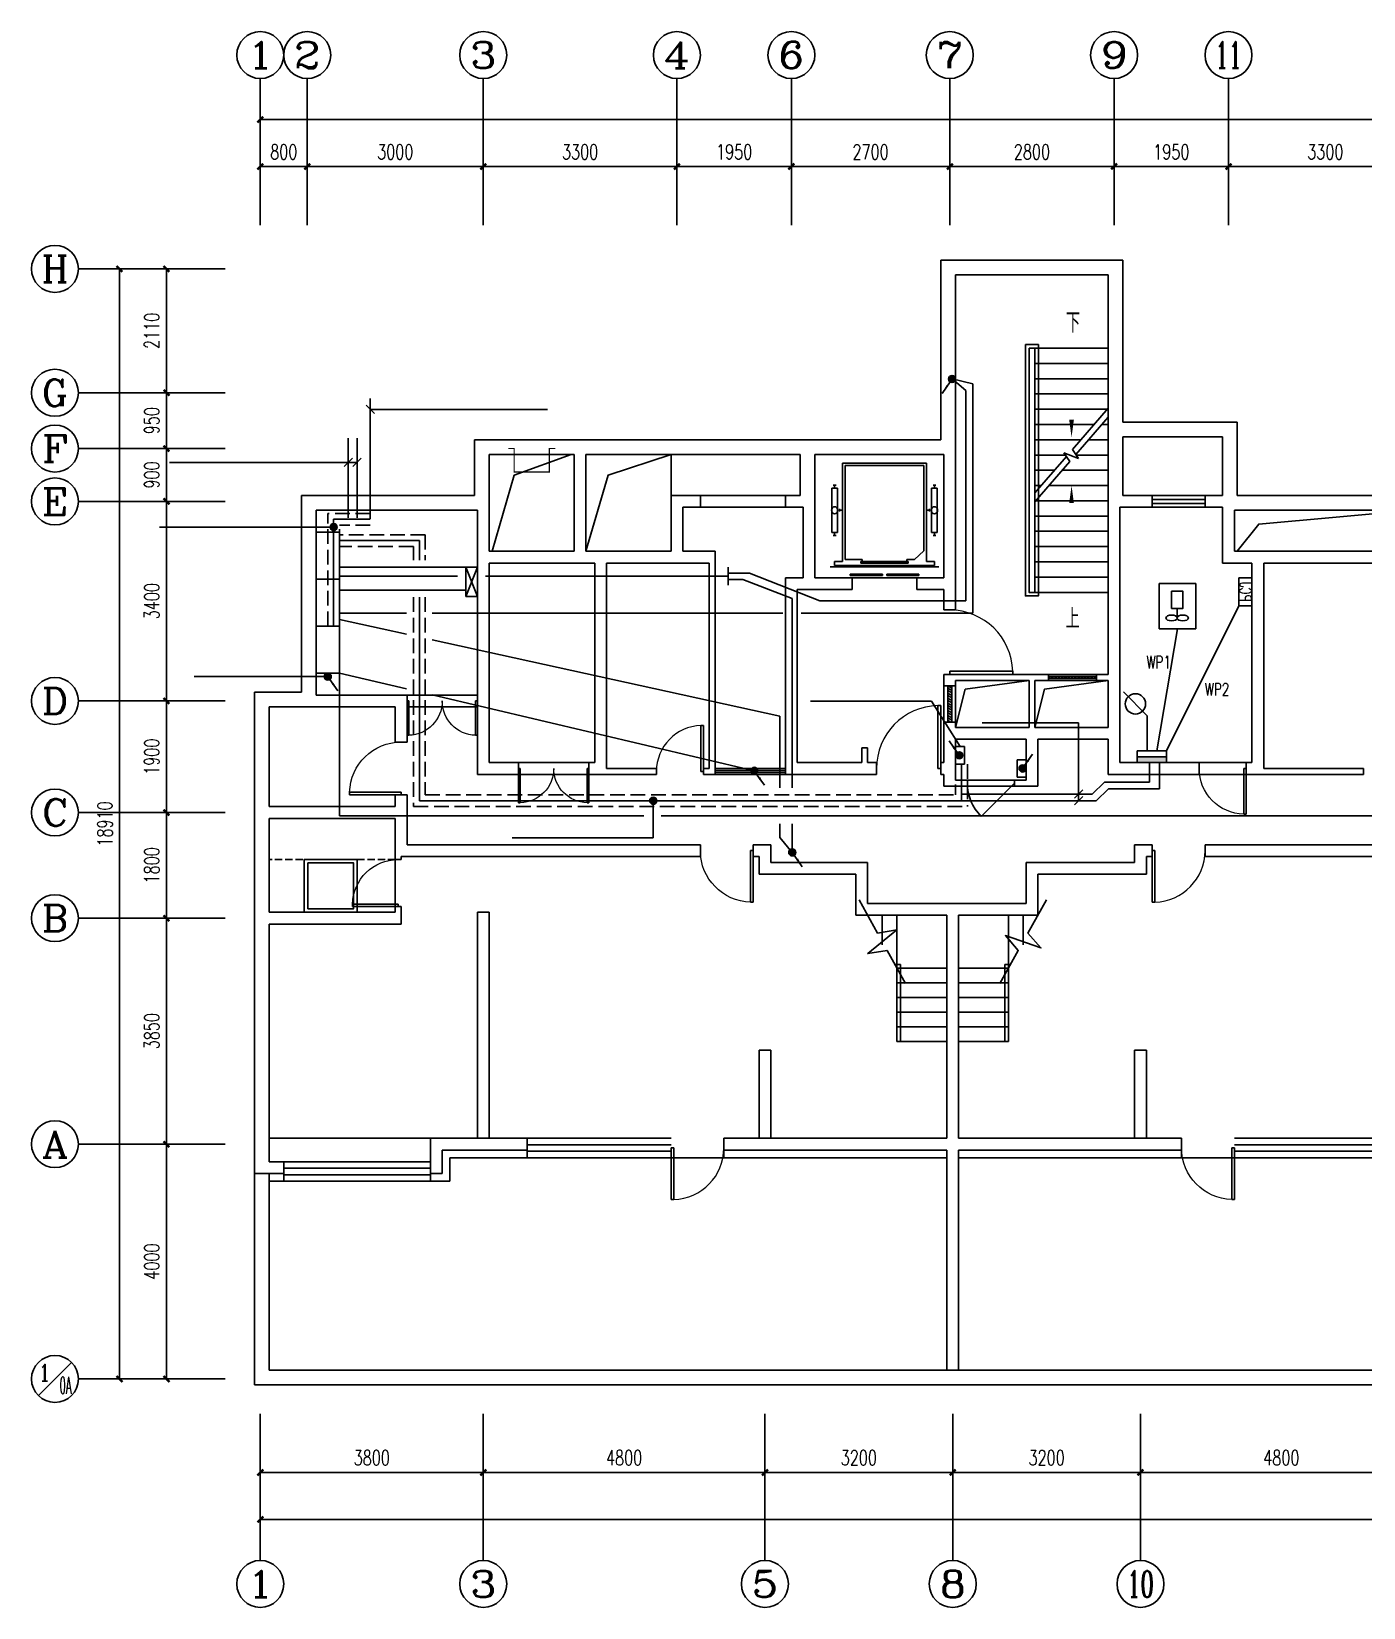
# Model space of a CAD drawing. Extents: x 4483303 to 4539489, y -357872 to -329812.
# Drawn here: x 4483303 to 4506002, y -356658 to -329812 of the extents above; entities that cross this region are included whole.
import ezdxf
from ezdxf.enums import TextEntityAlignment as Align

# ---------------------------------------------------------------- set-up
doc = ezdxf.new("R2010")
doc.units = 0
doc.header["$LTSCALE"] = 1000
doc.header["$MEASUREMENT"] = 0
doc.linetypes.add('DASH', pattern=[0.35, 0.25, -0.1])
for name, color, linetype in [('LAYER1', 4, 'Continuous'), ('LAYER11', 7, 'Continuous'), ('LAYER2', 7, 'Continuous'), ('LAYER3', 7, 'Continuous'), ('LAYER6', 7, 'Continuous'), ('LAYER7', 7, 'Continuous'), ('LH', 3, 'Continuous'), ('SURFACE', 6, 'Continuous'), ('TEL_TEXT', 7, 'Continuous'), ('VP', 7, 'Continuous'), ('图层1', 7, 'Continuous'), ('图层2', 7, 'Continuous'), ('图层4', 7, 'Continuous'), ('图层6', 7, 'Continuous')]:
    doc.layers.add(name, color=color, linetype=linetype)
doc.styles.add('_HZTXT', font='simplex.shx', dxfattribs={"width": 0.8, "bigfont": 'HZTXT.shx'})
doc.styles.add('_TCH_AXIS', font='COMPLEX', dxfattribs={"bigfont": 'GBCBIG'})
doc.styles.add('_TCH_DIM', font='SIMPLEX', dxfattribs={"bigfont": 'GBCBIG'})
doc.styles.add('_TCH_DIM_T3', font='SIMPLEX', dxfattribs={"width": 0.705882, "bigfont": 'GBCBIG'})

# ---------------------------------------------------------------- blocks, each defined once
blk = doc.blocks.new('_ArchTick')
at = {"color": 0, "linetype": 'ByBlock', "const_width": 0.4}
blk.add_lwpolyline([(-0.5, -0.5), (0.5, 0.5)], dxfattribs=at)
blk = doc.blocks.new('A$C22867956')
at = {"layer": '图层1'}
blk.add_hatch(color=4, dxfattribs=at).paths.add_polyline_path([(200, 500), (100, 500), (100, 0), (200, 0)])
at = {"layer": 'LAYER1', "color": 7, "linetype": 'Continuous', "ltscale": 0.001}
for p, q in [((0, 0), (0, 500)), ((200, 0), (200, 500))]:
    blk.add_line(p, q, dxfattribs=at)
at = {"layer": 'LAYER7', "color": 7}
for p, q in [((0, 500), (200, 500)), ((200, 0), (0, 0))]:
    blk.add_line(p, q, dxfattribs=at)
at = {"layer": '图层1', "color": 4}
blk.add_line((100, 500), (100, 0), dxfattribs=at)
blk = doc.blocks.new('A$C0D7F08BC')
at = {"layer": 'LAYER7', "color": 3, "linetype": 'Continuous', "ltscale": 0.001}
for p, q in [((0, 800), (0, 0)), ((400, 800), (0, 800)), ((400, 800), (0, 800)), ((400, 800), (0, 800)), ((400, 0), (400, 800)), ((400, 0), (0, 0)), ((400, 0), (0, 0))]:
    blk.add_line(p, q, dxfattribs=at)
blk = doc.blocks.new('A$C0AAC2A4A')
at = {"layer": 'VP', "color": 3}
for p, q in [((480, 225), (0, 225)), ((0, 0), (0, 225)), ((480, 0), (0, 0)), ((480, 0), (480, 225))]:
    blk.add_line(p, q, dxfattribs=at)
at = {"layer": 'LAYER7', "color": 7, "linetype": 'Continuous', "ltscale": 0.001, "style": '_HZTXT', "width": 0.7}
blk.add_text('PCJ', height=200, dxfattribs=at).set_placement((66, 16, 0))
blk = doc.blocks.new('A$C489F0888')
at = {"layer": 'LAYER7', "color": 3, "linetype": 'Continuous', "ltscale": 0.001}
for p, q in [((0, 500), (0, 0)), ((0, 0), (200, 500)), ((200, 0), (0, 500)), ((0, 500), (200, 500)), ((200, 500), (200, 0)), ((0, 0), (200, 0))]:
    blk.add_line(p, q, dxfattribs=at)
blk = doc.blocks.new('A$C0DC446C9')
at = {"layer": 'LAYER6', "color": 7}
blk.add_line((473, 275), (473, 522), dxfattribs=at)
at = {"layer": 'LAYER6', "color": 7, "elevation": 0}
blk.add_lwpolyline([(617, 522), (617, 958), (329, 958), (329, 522)], close=True, dxfattribs=at)
at = {"layer": 'LAYER7', "color": 3, "linetype": 'Continuous', "ltscale": 0.001}
for p, q in [((0, 1156, 0), (0, 0, 0)), ((934, 1156, 0), (0, 1156, 0)), ((934, 0, 0), (934, 1156, 0)), ((0, 0, 0), (934, 0, 0))]:
    blk.add_line(p, q, dxfattribs=at)
blk = doc.blocks.new('A$C7C604E3F')
at = {"layer": 'LAYER6', "color": 7, "extrusion": (0, 0, -1)}
blk.add_ellipse((184, 411), major_axis=(0, -95.5), ratio=0.518078, dxfattribs=at)
at = {"layer": 'LAYER6', "color": 7}
blk.add_ellipse((184, 220), major_axis=(0, 95.5), ratio=0.518078, dxfattribs=at)
at = {"layer": '图层2', "color": 4, "xscale": -0.6666599999880419, "yscale": 0.6666599999880419, "zscale": 0.6666600000000001, "rotation": 270}
blk.add_blockref('A$C0DC446C9', (0, 0), dxfattribs=at)
blk = doc.blocks.new('A$C71E732F8')
at = {"layer": '图层1', "color": 3}
for p, q in [((0, 300), (150, 300)), ((0, 0), (0, 300)), ((150, 300), (150, 0)), ((0, 0), (150, 0))]:
    blk.add_line(p, q, dxfattribs=at)
blk = doc.blocks.new('$TCHSYS$DOOR2D')
for p, q in [((0.45, 0.975), (0.5, 0.975)), ((0.45, 0), (0.45, 0.975)), ((0.5, 0), (0.5, 0.975)), ((0.5, 0), (0.45, 0))]:
    blk.add_line(p, q)
at = {"lineweight": 13}
blk.add_arc((0.475, 0), 0.975, 91.4693, 180, dxfattribs=at)
blk = doc.blocks.new('$TCHSYS$WIN2D')
for p, q in [((-0.5, 0.5), (0.5, 0.5)), ((0.5, 0.167), (-0.5, 0.167)), ((0.5, -0.167), (-0.5, -0.167)), ((-0.5, -0.5), (0.5, -0.5))]:
    blk.add_line(p, q)
blk = doc.blocks.new('$WINLIB2D$00000039')
at = {"color": 0}
for points in [[(-0.5, 0.5), (-0.5, -0.5)], [(0.5, 0.5), (-0.5, 0.5)], [(0.5, -0.5), (0.5, 0.5)], [(-0.5, 0.167), (0.5, 0.167)], [(-0.452, -0.167), (-0.5, 0.084)], [(-0.384, -0.167), (-0.448, 0.167)], [(-0.316, -0.167), (-0.38, 0.167)], [(-0.248, -0.167), (-0.312, 0.167)], [(-0.18, -0.167), (-0.244, 0.167)], [(-0.112, -0.167), (-0.176, 0.167)], [(-0.044, -0.167), (-0.108, 0.167)], [(0.024, -0.167), (-0.04, 0.167)], [(0.092, -0.167), (0.028, 0.167)], [(0.16, -0.167), (0.096, 0.167)], [(0.228, -0.167), (0.164, 0.167)], [(0.296, -0.167), (0.232, 0.167)], [(0.364, -0.167), (0.3, 0.167)], [(0.432, -0.167), (0.368, 0.167)], [(0.5, -0.167), (0.436, 0.167)], [(-0.5, -0.167), (0.5, -0.167)], [(0.5, -0.5), (-0.5, -0.5)]]:
    blk.add_lwpolyline(points, dxfattribs=at)
blk = doc.blocks.new('$DorLib2D$00000114')
at = {"color": 0}
blk.add_line((0.5, 0), (-0.207, 0.707), dxfattribs=at)
blk.add_arc((0.5, 0), 1, 135, 180, dxfattribs=at)
blk = doc.blocks.new('$DorLib2D$00000001')
for p, q in [((0.45, 0.975), (0.5, 0.975)), ((0.45, 0), (0.45, 0.975)), ((0.5, 0), (0.5, 0.975)), ((0.5, 0), (0.45, 0))]:
    blk.add_line(p, q)
at = {"lineweight": 13}
blk.add_arc((0.475, 0), 0.975, 91.4693, 180, dxfattribs=at)
blk = doc.blocks.new('$DORLIB2D$00000127')
at = {"color": 0}
for points in [[(-0.533, 0.795), (-0.533, 0.69)], [(-0.033, 0.795), (-0.533, 0.795)], [(-0.033, 0.795), (-0.033, 0.69)], [(0.533, 0.795), (0.033, 0.795)], [(0.033, 0.795), (0.033, 0.69)], [(0.533, 0.795), (0.533, 0.69)], [(-0.033, 0.69), (-0.533, 0.69)], [(0.5, 0.5), (-0.5, 0.5)], [(0.533, 0.69), (0.033, 0.69)]]:
    blk.add_lwpolyline(points, dxfattribs=at)
blk = doc.blocks.new('$DorLib2D$00000002')
for p, q in [((-0.5, 0), (-0.5, 0.4875)), ((-0.475, 0.4875), (-0.5, 0.4875)), ((-0.475, 0), (-0.475, 0.4875)), ((0.475, 0), (0.475, 0.4875)), ((0.475, 0.4875), (0.5, 0.4875)), ((0.5, 0), (0.5, 0.4875)), ((-0.5, 0), (-0.475, 0)), ((0.5, 0), (0.475, 0))]:
    blk.add_line(p, q)
at = {"lineweight": 13}
for centre, start, end in [((-0.4875, 0), 0, 88.53072), ((0.4875, 0), 91.46928, 180)]:
    blk.add_arc(centre, 0.4875, start, end, dxfattribs=at)

msp = doc.modelspace()

# ---------------------------------------------------------------- hatches: boundary and pattern name
at = {"layer": 'LAYER3'}
h = msp.add_hatch(color=0, dxfattribs=at)
edge = h.paths.add_edge_path()
edge.add_arc((4498992, -335731), 60, 0, 360)
h = msp.add_hatch(color=0, dxfattribs=at)
edge = h.paths.add_edge_path()
edge.add_arc((4488452, -338254), 60, 0, 360)
h = msp.add_hatch(color=0, dxfattribs=at)
edge = h.paths.add_edge_path()
edge.add_arc((4488352, -340801), 60, 0, 360)
h = msp.add_hatch(color=0, dxfattribs=at)
edge = h.paths.add_edge_path()
edge.add_arc((4499112, -342141), 60, 0, 360)
h = msp.add_hatch(color=0, dxfattribs=at)
edge = h.paths.add_edge_path()
edge.add_arc((4495620, -342406), 60, 0, 360)
h = msp.add_hatch(color=0, dxfattribs=at)
edge = h.paths.add_edge_path()
edge.add_arc((4500192, -342366), 60, 0, 360)
h = msp.add_hatch(color=0, dxfattribs=at)
edge = h.paths.add_edge_path()
edge.add_arc((4493898, -342916), 60, 0, 360)
h = msp.add_hatch(color=0, dxfattribs=at)
edge = h.paths.add_edge_path()
edge.add_arc((4496267, -343796), 60, 0, 360)

# ---------------------------------------------------------------- linework, layer by layer
at = {"color": 7}
for p, q in [((4487202, -333112), (4487202, -330612)), ((4488002, -333112), (4488002, -330612)), ((4491002, -333112), (4491002, -330612)), ((4494302, -333112), (4494302, -330612)), ((4496252, -333112), (4496252, -330612)), ((4498952, -333112), (4498952, -330612)), ((4501752, -333112), (4501752, -330612)), ((4503702, -333112), (4503702, -330612)), ((4487202, -333112), (4487202, -331062)), ((4487202, -331312), (4534402, -331312)), ((4487202, -333112), (4487202, -331862)), ((4488002, -333112), (4488002, -331862)), ((4488002, -333112), (4488002, -331862)), ((4491002, -333112), (4491002, -331862)), ((4491002, -333112), (4491002, -331862)), ((4494302, -333112), (4494302, -331862)), ((4494302, -333112), (4494302, -331862)), ((4496252, -333112), (4496252, -331862)), ((4496252, -333112), (4496252, -331862)), ((4498952, -333112), (4498952, -331862)), ((4498952, -333112), (4498952, -331862)), ((4501752, -333112), (4501752, -331862)), ((4501752, -333112), (4501752, -331862)), ((4503702, -333112), (4503702, -331862)), ((4503702, -333112), (4503702, -331862)), ((4487202, -332112), (4488002, -332112)), ((4488002, -332112), (4491002, -332112)), ((4491002, -332112), (4494302, -332112)), ((4494302, -332112), (4496252, -332112)), ((4496252, -332112), (4498952, -332112)), ((4498952, -332112), (4501752, -332112)), ((4501752, -332112), (4503702, -332112)), ((4503702, -332112), (4507002, -332112)), ((4486603, -333856), (4484103, -333856)), ((4486603, -333856), (4484553, -333856)), ((4484803, -352766), (4484803, -333856)), ((4486603, -333856), (4485353, -333856)), ((4485603, -335966), (4485603, -333856)), ((4498802, -333706), (4498802, -336766)), ((4498802, -333706), (4501902, -333706)), ((4499052, -333956), (4499052, -336916)), ((4499052, -333956), (4501652, -333956)), ((4501652, -333956), (4501652, -336566)), ((4501902, -333706), (4501902, -336466)), ((4500402, -337672), (4500402, -335206)), ((4500402, -335206), (4501652, -335206)), ((4501652, -336228), (4501652, -335206)), ((4500402, -335466), (4501652, -335466)), ((4500402, -335726), (4501652, -335726)), ((4486603, -335966), (4484103, -335966)), ((4486603, -335966), (4485353, -335966)), ((4486603, -335966), (4485353, -335966)), ((4485603, -336916), (4485603, -335966)), ((4500402, -335986), (4501652, -335986)), ((4500402, -336246), (4501636, -336246)), ((4501044, -336931), (4501652, -336228)), ((4501102, -337016), (4501652, -336381)), ((4501652, -339366), (4501652, -336381)), ((4500402, -336506), (4501411, -336506)), ((4501543, -336506), (4501652, -336506)), ((4501652, -336566), (4501652, -337816)), ((4501902, -336466), (4503852, -336466)), ((4503852, -336466), (4503852, -337716)), ((4486603, -336916), (4484103, -336916)), ((4486603, -336916), (4485353, -336916)), ((4486603, -336916), (4485353, -336916)), ((4485603, -337816), (4485603, -336916)), ((4490852, -336766), (4490852, -337716)), ((4490852, -336766), (4492652, -336766)), ((4492652, -336766), (4496552, -336766)), ((4496552, -336766), (4498802, -336766)), ((4499052, -336916), (4499052, -339216)), ((4500402, -336766), (4501186, -336766)), ((4501318, -336766), (4501652, -336766)), ((4501902, -336716), (4503602, -336716)), ((4501902, -336716), (4501902, -337716)), ((4503602, -336716), (4503602, -337716)), ((4491102, -337016), (4491102, -337816)), ((4491102, -337016), (4492552, -337016)), ((4492552, -337016), (4492552, -338666)), ((4492752, -337016), (4496402, -337016)), ((4492752, -337016), (4492752, -338666)), ((4494202, -337716), (4494202, -337016)), ((4496402, -337016), (4496402, -337716)), ((4496652, -337016), (4496652, -337816)), ((4496652, -337016), (4498852, -337016)), ((4497125, -337164), (4498554, -337164)), ((4497125, -337164), (4497125, -338839)), ((4498554, -337164), (4498554, -338839)), ((4498852, -337016), (4498852, -339116)), ((4500402, -337026), (4500922, -337026)), ((4500402, -337672), (4500939, -337051)), ((4500402, -337824), (4500997, -337137)), ((4500997, -337137), (4500897, -336989)), ((4500897, -336989), (4501148, -337085)), ((4501148, -337085), (4501044, -336931)), ((4501109, -337026), (4501652, -337026)), ((4497167, -337202), (4498512, -337202)), ((4497167, -337202), (4497167, -338808)), ((4498512, -337202), (4498512, -338660)), ((4500402, -337286), (4500736, -337286)), ((4500868, -337286), (4501652, -337286)), ((4490852, -337716), (4487902, -337716)), ((4487902, -337716), (4487902, -341066)), ((4494202, -337716), (4494202, -338666)), ((4494702, -337716), (4494202, -337716)), ((4494702, -337916), (4494702, -337716)), ((4496152, -337716, 800), (4494702, -337716, 800)), ((4496402, -337716), (4496152, -337716)), ((4496152, -337716), (4496152, -337916)), ((4496940, -338345), (4496940, -337588)), ((4497040, -337588), (4496940, -337588)), ((4496967, -337538), (4497013, -337538)), ((4496990, -337588), (4496990, -337538)), ((4497040, -338345), (4497040, -337588)), ((4498639, -338345), (4498639, -337588)), ((4498639, -337588), (4498739, -337588)), ((4498712, -337538), (4498666, -337538)), ((4498689, -337588), (4498689, -337538)), ((4498739, -338345), (4498739, -337588)), ((4500402, -337546), (4500511, -337546)), ((4500643, -337546), (4501652, -337546)), ((4502402, -337716), (4501902, -337716)), ((4502402, -337916), (4502402, -337716)), ((4503602, -337716), (4503302, -337716)), ((4503302, -337716), (4503302, -337916)), ((4503852, -337716), (4507002, -337716)), ((4486603, -337816), (4484103, -337816)), ((4486603, -337816), (4485353, -337816)), ((4486603, -337816), (4485353, -337816)), ((4485603, -341216), (4485603, -337816)), ((4490902, -337966), (4488152, -337966)), ((4488152, -337966), (4488152, -341116)), ((4490902, -337966), (4490902, -338766)), ((4491102, -337816), (4491102, -338666)), ((4494402, -337916), (4494402, -338666)), ((4494402, -337916), (4494702, -337916)), ((4496152, -337916, 800), (4494702, -337916, 800)), ((4496152, -337916), (4496452, -337916)), ((4496452, -337916), (4496452, -339116)), ((4496652, -337816), (4496652, -339116)), ((4497074, -337990), (4497074, -337944)), ((4497125, -337967), (4497074, -337967)), ((4498554, -337967), (4498605, -337967)), ((4498605, -337990), (4498605, -337944)), ((4500402, -339366), (4500402, -337824)), ((4500418, -337806), (4501652, -337806)), ((4501652, -337816), (4501652, -340766)), ((4501852, -337916), (4502402, -337916)), ((4501852, -337916), (4501852, -340866)), ((4503302, -337916), (4503602, -337916)), ((4503602, -337916), (4503602, -338866)), ((4503802, -337966), (4506902, -337966)), ((4503802, -337966), (4503802, -338666)), ((4500402, -338066), (4501652, -338066)), ((4497040, -338345), (4496940, -338345)), ((4496967, -338396), (4497013, -338396)), ((4496990, -338345), (4496990, -338396)), ((4498639, -338345), (4498739, -338345)), ((4498712, -338396), (4498666, -338396)), ((4498689, -338345), (4498689, -338396)), ((4500402, -338326), (4501652, -338326)), ((4490902, -338766), (4490902, -341116)), ((4492552, -338666), (4491102, -338666)), ((4492902, -338666), (4492752, -338666)), ((4494202, -338666), (4492902, -338666)), ((4494952, -338666), (4494402, -338666)), ((4494952, -338666), (4494952, -342366)), ((4498349, -338808), (4498512, -338660)), ((4500402, -338586), (4501652, -338586)), ((4503802, -338666), (4504202, -338666)), ((4504202, -338666), (4506902, -338666)), ((4491102, -338866), (4491102, -341216)), ((4492652, -338866), (4491102, -338866)), ((4492902, -338866), (4492652, -338866)), ((4492902, -338866), (4492902, -342266)), ((4493102, -338866), (4493102, -342366)), ((4494302, -338866), (4493102, -338866)), ((4494852, -338866), (4494302, -338866)), ((4494852, -338866), (4494852, -342366)), ((4496915, -338932), (4498765, -338932)), ((4496990, -338839), (4497125, -338839)), ((4496990, -338909), (4496990, -338839)), ((4496990, -338909), (4498689, -338909)), ((4497167, -338808), (4497461, -338808)), ((4497436, -338839), (4498243, -338839)), ((4497436, -338839), (4497436, -338870)), ((4497436, -338870), (4498243, -338870)), ((4497461, -338808), (4497461, -338839)), ((4498218, -338808), (4498349, -338808)), ((4498218, -338808), (4498218, -338839)), ((4498243, -338839), (4498243, -338870)), ((4498689, -338839), (4498554, -338839)), ((4498689, -338909), (4498689, -338839)), ((4500402, -338846), (4501652, -338846)), ((4503602, -338866), (4504102, -338866)), ((4504102, -338866), (4504102, -342266)), ((4504302, -338866), (4504302, -342366)), ((4504302, -338866), (4506902, -338866)), ((4496152, -339116), (4496152, -342366)), ((4496152, -339116), (4496452, -339116)), ((4496352, -339316), (4496352, -342266)), ((4496352, -339316), (4496552, -339316)), ((4496552, -339316), (4497290, -339316)), ((4497290, -339116), (4496652, -339116)), ((4497290, -339316), (4497290, -339116)), ((4498852, -339116), (4498390, -339116)), ((4498390, -339116), (4498390, -339316)), ((4498390, -339316), (4498852, -339316)), ((4498852, -339316), (4498852, -339666)), ((4499052, -339666), (4499052, -339216)), ((4500402, -339106), (4501652, -339106)), ((4500402, -339366), (4501652, -339366)), ((4498852, -339666), (4499052, -339666)), ((4499052, -340766), (4498852, -340766)), ((4498852, -340766), (4498852, -340866)), ((4498852, -340866), (4498852, -340956)), ((4500353, -340766), (4499052, -340766)), ((4499052, -340956), (4499052, -340866)), ((4500302, -340866), (4499052, -340866)), ((4500302, -340866), (4500302, -341666)), ((4500632, -340766), (4500353, -340766)), ((4500402, -340866), (4500632, -340866)), ((4500402, -340866), (4500402, -341666)), ((4500632, -340866), (4500632, -340766)), ((4501652, -340766), (4501452, -340766)), ((4501452, -340766), (4501452, -340866)), ((4501452, -340866), (4501652, -340866)), ((4501652, -340866), (4501652, -341666)), ((4501852, -340866), (4501852, -341766)), ((4486603, -341216), (4484103, -341216)), ((4486603, -341216), (4485353, -341216)), ((4486603, -341216), (4485353, -341216)), ((4485603, -343116), (4485603, -341216)), ((4487102, -341066), (4487102, -343116)), ((4487102, -341066), (4487902, -341066)), ((4488152, -341116), (4489602, -341116)), ((4489702, -341116), (4489602, -341116)), ((4489702, -341116), (4490902, -341116)), ((4489702, -341316), (4489702, -341116)), ((4490902, -341316), (4490902, -341116)), ((4491102, -341216), (4491102, -342266)), ((4498852, -340956), (4499052, -340956)), ((4487352, -341316), (4487352, -343016)), ((4487352, -341316), (4488002, -341316)), ((4488002, -341316), (4489502, -341316)), ((4489502, -341316), (4489502, -341916)), ((4489702, -341316), (4490902, -341316)), ((4489702, -341916), (4489702, -341316)), ((4490902, -341316), (4490902, -342466)), ((4499052, -341576), (4498852, -341576)), ((4498852, -341576), (4498852, -341766)), ((4499052, -341666), (4499052, -341576)), ((4499052, -341666), (4500302, -341666)), ((4500402, -341666), (4501652, -341666)), ((4489502, -341916), (4489702, -341916)), ((4497452, -342016), (4497452, -342266)), ((4497552, -342016), (4497452, -342016)), ((4497552, -342016), (4497552, -342266)), ((4498852, -341766), (4498852, -342266)), ((4499052, -341866), (4500252, -341866)), ((4499052, -341866), (4499052, -342366)), ((4500252, -341866), (4500252, -342566)), ((4500452, -341866), (4501652, -341866)), ((4500452, -341866), (4500452, -342666)), ((4501652, -341866), (4501652, -342466)), ((4501852, -341766), (4501852, -342266)), ((4491602, -342266), (4491102, -342266)), ((4491602, -342266), (4492802, -342266)), ((4491602, -342466), (4491602, -342266)), ((4492902, -342266), (4492802, -342266)), ((4492802, -342266), (4492802, -342466)), ((4496352, -342266), (4497452, -342266)), ((4497702, -342266), (4497552, -342266)), ((4497702, -342466), (4497702, -342266)), ((4498852, -342266), (4498802, -342266)), ((4498802, -342266), (4498802, -342466)), ((4503202, -342266), (4501852, -342266)), ((4504002, -342266), (4503202, -342266)), ((4503202, -342466), (4503202, -342266)), ((4504102, -342266), (4504002, -342266)), ((4504002, -342266), (4504002, -342466)), ((4490902, -342466), (4491602, -342466)), ((4491602, -342466), (4492802, -342466)), ((4492802, -342466), (4492902, -342466)), ((4492902, -342466), (4493952, -342466)), ((4493952, -342366), (4493102, -342366)), ((4493952, -342466), (4493952, -342366)), ((4494852, -342366), (4494752, -342366)), ((4494752, -342366), (4494752, -342466)), ((4494752, -342466), (4494852, -342466)), ((4494852, -342466), (4494952, -342466)), ((4494952, -342466), (4494952, -342366)), ((4496152, -342366), (4496152, -342466)), ((4496152, -342466), (4496252, -342466)), ((4496252, -342466), (4497452, -342466)), ((4497452, -342466), (4497702, -342466)), ((4498802, -342466), (4498852, -342466)), ((4498852, -342466), (4498852, -342666)), ((4499052, -342366), (4499052, -342566)), ((4501652, -342466), (4503202, -342466)), ((4504002, -342466), (4503202, -342466)), ((4504002, -342466), (4504202, -342466)), ((4504202, -342466), (4506002, -342466)), ((4506002, -342366), (4504302, -342366)), ((4506002, -342466), (4506002, -342366)), ((4489702, -342816), (4489502, -342816)), ((4489502, -342816), (4489502, -343016)), ((4489702, -343116), (4489702, -342816)), ((4498852, -342666), (4499252, -342666)), ((4499252, -342566), (4499052, -342566)), ((4499252, -342666), (4499252, -342566)), ((4499252, -342566), (4500052, -342566)), ((4499252, -342666), (4500052, -342666)), ((4500252, -342566), (4500052, -342566)), ((4500052, -342566), (4500052, -342666)), ((4500052, -342666), (4500452, -342666)), ((4487352, -343016), (4489502, -343016)), ((4486603, -343116), (4484103, -343116)), ((4486603, -343116), (4485353, -343116)), ((4486603, -343116), (4485353, -343116)), ((4485603, -344916), (4485603, -343116)), ((4487102, -343116), (4487102, -344916)), ((4487352, -343216), (4487352, -344816)), ((4487352, -343216), (4489502, -343216)), ((4489502, -343216), (4489502, -343766)), ((4489702, -343116), (4489702, -343666)), ((4489502, -343766), (4489502, -343916)), ((4489602, -343866), (4494702, -343866)), ((4489602, -343916), (4489602, -343866)), ((4494702, -343666), (4489702, -343666)), ((4494702, -343866), (4494702, -343666)), ((4495902, -343666), (4495602, -343666)), ((4495602, -343666), (4495602, -343866)), ((4495602, -343866), (4495702, -343866)), ((4495702, -343866), (4495702, -344166)), ((4495902, -343666), (4495902, -343966)), ((4502102, -343666), (4502102, -343966)), ((4502402, -343666), (4502102, -343666)), ((4502302, -343866), (4502302, -344166)), ((4502302, -343866), (4502402, -343866)), ((4502402, -343866), (4502402, -343666)), ((4508302, -343666), (4503302, -343666)), ((4503302, -343666), (4503302, -343866)), ((4503302, -343866), (4508402, -343866)), ((4489502, -343916), (4489602, -343916)), ((4489502, -343916), (4489502, -344716)), ((4497352, -344166), (4495702, -344166)), ((4497552, -343966), (4495902, -343966)), ((4497352, -344166), (4497352, -344866)), ((4497552, -343966), (4497552, -344666)), ((4500252, -343966), (4502102, -343966)), ((4500252, -343966), (4500252, -344666)), ((4500452, -344166), (4502302, -344166)), ((4500452, -344166), (4500452, -344866)), ((4499002, -344666), (4497552, -344666)), ((4499002, -344666), (4500252, -344666)), ((4486603, -344916), (4484103, -344916)), ((4486603, -344916), (4485353, -344916)), ((4486603, -344916), (4485353, -344916)), ((4485603, -348766), (4485603, -344916)), ((4487102, -344916), (4487102, -349266)), ((4487352, -344816), (4489502, -344816)), ((4489602, -344716), (4489502, -344716)), ((4489502, -344716), (4489502, -344816)), ((4489602, -345016), (4489602, -344716)), ((4490902, -344816), (4490902, -348666)), ((4491102, -344816), (4490902, -344816)), ((4491102, -344816), (4491102, -348666)), ((4498902, -344866), (4497352, -344866)), ((4497802, -344866), (4497802, -345370)), ((4498052, -344866), (4498052, -345766)), ((4498902, -344866), (4498902, -348666)), ((4499102, -344866), (4500452, -344866)), ((4499102, -344866), (4499102, -348666)), ((4499952, -344866), (4499952, -345766)), ((4500202, -344866), (4500202, -345370)), ((4487352, -345016), (4489602, -345016)), ((4487352, -345016), (4487352, -349066)), ((4498019, -345706), (4498112, -345706)), ((4498052, -345766), (4498902, -345766)), ((4498112, -345706), (4498112, -347016)), ((4499952, -345766), (4499102, -345766)), ((4499985, -345706), (4499892, -345706)), ((4499892, -345706), (4499892, -347016)), ((4498052, -346016), (4498902, -346016)), ((4499952, -346016), (4499102, -346016)), ((4498052, -346266), (4498902, -346266)), ((4499952, -346266), (4499102, -346266)), ((4498052, -346516), (4498902, -346516)), ((4499952, -346516), (4499102, -346516)), ((4498052, -346766), (4498902, -346766)), ((4499952, -346766), (4499102, -346766)), ((4498052, -347016), (4498902, -347016)), ((4499952, -347016), (4499102, -347016)), ((4495702, -347166), (4495702, -348666)), ((4495902, -347166), (4495702, -347166)), ((4495902, -347166), (4495902, -348666)), ((4502102, -347166), (4502102, -348666)), ((4502302, -347166), (4502102, -347166)), ((4502302, -347166), (4502302, -348666)), ((4490102, -348666), (4487352, -348666)), ((4491752, -348666), (4490102, -348666)), ((4490102, -348666), (4490102, -349066)), ((4491102, -348666), (4490902, -348666)), ((4491752, -348866), (4491752, -348666)), ((4498902, -348666), (4495102, -348666)), ((4495102, -348666), (4495102, -348866)), ((4495902, -348666), (4495702, -348666)), ((4502902, -348666), (4499102, -348666)), ((4502302, -348666), (4502102, -348666)), ((4502902, -348866), (4502902, -348666)), ((4486603, -348766), (4484103, -348766)), ((4486603, -348766), (4485353, -348766)), ((4486603, -348766), (4485353, -348766)), ((4485603, -352766), (4485603, -348766)), ((4490302, -348866), (4491752, -348866)), ((4490302, -348866), (4490302, -349266)), ((4494202, -348996), (4495102, -348996)), ((4495102, -348866), (4498902, -348866)), ((4498902, -348866), (4498902, -352616)), ((4499102, -348866), (4502902, -348866)), ((4499102, -348866), (4499102, -352616)), ((4503802, -348996), (4502902, -348996)), ((4487102, -349266), (4487602, -349266)), ((4487102, -349266), (4487102, -352866)), ((4487602, -349066), (4487352, -349066)), ((4487352, -349266), (4487352, -352616)), ((4487602, -349266), (4487602, -349066)), ((4490102, -349066), (4490102, -349066)), ((4490102, -349066), (4490102, -349266)), ((4490102, -349266), (4490302, -349266)), ((4483420, -353049), (4483986, -352483)), ((4487352, -352616), (4499002, -352616)), ((4499002, -352616), (4510802, -352616)), ((4486603, -352766), (4484103, -352766)), ((4486603, -352766), (4484553, -352766)), ((4486603, -352766), (4485353, -352766)), ((4487102, -352866), (4499002, -352866)), ((4499002, -352866), (4510802, -352866)), ((4487202, -353358), (4487202, -355858)), ((4487202, -353358), (4487202, -355408)), ((4487202, -353358), (4487202, -354608)), ((4491002, -353358), (4491002, -355858)), ((4491002, -353358), (4491002, -354608)), ((4491002, -353358), (4491002, -354608)), ((4495802, -353358), (4495802, -355858)), ((4495802, -353358), (4495802, -354608)), ((4495802, -353358), (4495802, -354608)), ((4499002, -353358), (4499002, -355858)), ((4499002, -353358), (4499002, -354608)), ((4499002, -353358), (4499002, -354608)), ((4502202, -353358), (4502202, -355858)), ((4502202, -353358), (4502202, -354608)), ((4502202, -353358), (4502202, -354608)), ((4487202, -354358), (4491002, -354358)), ((4491002, -354358), (4495802, -354358)), ((4495802, -354358), (4499002, -354358)), ((4499002, -354358), (4502202, -354358)), ((4502202, -354358), (4507002, -354358)), ((4487202, -355158), (4534402, -355158))]:
    msp.add_line(p, q, dxfattribs=at)
at = {"color": 7, "linetype": 'DASH'}
for p, q in [((4494702, -337716), (4494702, -337916)), ((4496152, -337916), (4496152, -337716))]:
    msp.add_line(p, q, dxfattribs=at)
at = {"color": 7}
for points in [[(4501027, -335046, 0, 0, 0), (4501027, -336726, 0, 80, 0), (4501027, -336426, 0, 0, 0)], [(4501027, -339526, 0, 0, 0), (4501027, -337546, 0, 80, 0), (4501027, -337846, 0, 0, 0)]]:
    msp.add_lwpolyline(points, format="xyseb", dxfattribs=at)
for points in [[(4500242, -335146), (4500462, -335146), (4500462, -339426), (4500242, -339426)], [(4500302, -335206), (4500402, -335206), (4500402, -339366), (4500302, -339366)], [(4487952, -344816), (4488852, -344816), (4488852, -343916), (4487952, -343916)], [(4488012, -344756), (4488792, -344756), (4488792, -343976), (4488012, -343976)]]:
    msp.add_lwpolyline(points, close=True, dxfattribs=at)
at = {"color": 7, "const_width": 20}
msp.add_lwpolyline([(4491427, -336916), (4491527, -336916), (4491527, -337316), (4492127, -337316), (4492127, -336916), (4492227, -336916)], dxfattribs=at)
at = {"color": 7}
for points in [[(4491152, -338666), (4491529, -337371), (4492502, -337016)], [(4492752, -338666), (4493129, -337371), (4494202, -337016)], [(4503852, -338666), (4504218, -338204), (4506852, -337966)], [(4499052, -341666), (4499214, -341015), (4500302, -340866)], [(4500402, -341666), (4500564, -341015), (4501652, -340866)], [(4497406, -344604), (4497720, -345169), (4498051, -345116), (4497554, -345519), (4497884, -345464), (4498198, -346029)], [(4500598, -344604), (4500284, -345169), (4500504, -345422), (4499899, -345213), (4500120, -345464), (4499806, -346029)], [(4498052, -345766), (4498052, -347016)], [(4499952, -345766), (4499952, -347016)]]:
    msp.add_lwpolyline(points, dxfattribs=at)
at = {"color": 7, "linetype": 'DASH', "ltscale": 0.5}
msp.add_lwpolyline([(4489502, -343916), (4487352, -343916), (4487352, -344816), (4489502, -344816)], close=True, dxfattribs=at)
at = {"color": 7}
for centre in [(4487202, -330212), (4488002, -330212), (4491002, -330212), (4494302, -330212), (4496252, -330212), (4498952, -330212), (4501752, -330212), (4503702, -330212), (4483703, -333856), (4483703, -335966), (4483703, -336916), (4483703, -337816), (4483703, -341216), (4483703, -343116), (4483703, -344916), (4483703, -348766), (4483703, -352766), (4487202, -356258), (4491002, -356258), (4495802, -356258), (4499002, -356258), (4502202, -356258)]:
    msp.add_circle(centre, 400, dxfattribs=at)
msp.add_ellipse((4496990, -337967), major_axis=(0, -60.1), ratio=0.918919, start_param=-1.570796, end_param=4.712389, dxfattribs=at)
at = {"color": 7, "extrusion": (0, 0, -1)}
msp.add_ellipse((4498689, -337967), major_axis=(0, -60.1), ratio=0.918919, start_param=-1.570796, end_param=4.712389, dxfattribs=at)
at = {"layer": 'LAYER1', "color": 3}
msp.add_line((4502318, -341470), (4501911, -341063), dxfattribs=at)
msp.add_circle((4502115, -341266), 173, dxfattribs=at)
at = {"layer": 'LAYER11', "color": 7}
for p, q in [((4489077, -336250), (4492099, -336250)), ((4485655, -337151), (4488851, -337151))]:
    msp.add_line(p, q, dxfattribs=at)
at = {"layer": 'LAYER2', "color": 7, "linetype": 'DASH'}
for p, q in [((4488352, -339941), (4488352, -338020)), ((4489077, -338020), (4488352, -338020)), ((4488552, -339941), (4488552, -338220)), ((4489077, -338220), (4488552, -338220)), ((4490013, -338384), (4488552, -338384)), ((4490013, -338384), (4490013, -338817)), ((4489813, -338584), (4488552, -338584)), ((4489813, -338584), (4489813, -338817)), ((4489813, -339450), (4489813, -343016)), ((4490013, -339450), (4490013, -342816)), ((4499052, -342291), (4499052, -342816)), ((4499252, -342291), (4499252, -343016)), ((4490013, -342816), (4499052, -342816)), ((4489813, -343016), (4499252, -343016))]:
    msp.add_line(p, q, dxfattribs=at)
at = {"layer": 'LAYER3', "color": 0}
for p, q in [((4498958, -335780), (4498820, -335977)), ((4488387, -340850), (4488525, -341046)), ((4499078, -342092), (4498940, -341896)), ((4500226, -342317), (4500364, -342121)), ((4495655, -342455), (4495793, -342652)), ((4496301, -343845), (4496439, -344042))]:
    msp.add_line(p, q, dxfattribs=at)
for points in [[(4498820, -335977, 0, 40, 0), (4498909, -335850, 40, 40, 0)], [(4488525, -341046, 0, 40, 0), (4488436, -340920, 40, 40, 0)], [(4498940, -341896, 0, 40, 0), (4499029, -342022, 40, 40, 0)], [(4500364, -342121, 0, 40, 0), (4500276, -342247, 40, 40, 0)], [(4495793, -342652, 0, 40, 0), (4495704, -342525, 40, 40, 0)], [(4496439, -344042, 0, 40, 0), (4496351, -343915, 40, 40, 0)]]:
    msp.add_lwpolyline(points, format="xyseb", dxfattribs=at)
for centre in [(4498992, -335731), (4488452, -338254), (4488352, -340801), (4499112, -342141), (4495620, -342406), (4500192, -342366), (4493898, -342916), (4496267, -343796)]:
    msp.add_circle(centre, 60, dxfattribs=at)
at = {"layer": 'LH', "color": 7, "linetype": 'ByBlock'}
for p, q in [((4489148, -336320), (4489007, -336179)), ((4488630, -337221), (4488772, -337080)), ((4488780, -337221), (4488922, -337080)), ((4501075, -342872), (4501217, -342730)), ((4501075, -342987), (4501217, -342846))]:
    msp.add_line(p, q, dxfattribs=at)
at = {"layer": 'SURFACE'}
for p, q in [((4490432, -348996), (4491752, -348996)), ((4490432, -348996), (4490432, -349396)), ((4491752, -348996), (4491752, -348866)), ((4495102, -348996), (4495102, -348866)), ((4495102, -348996), (4498902, -348996)), ((4502902, -348996), (4499102, -348996)), ((4502902, -348996), (4502902, -348866)), ((4487602, -349396), (4487602, -349266)), ((4490102, -349396), (4490102, -349266)), ((4487352, -349396), (4487602, -349396)), ((4490102, -349396), (4490432, -349396))]:
    msp.add_line(p, q, dxfattribs=at)
at = {"layer": 'TEL_TEXT', "color": 0}
for p, q in [((4488452, -338254), (4485486, -338254)), ((4488292, -340801), (4486072, -340801)), ((4498641, -341219), (4496579, -341219)), ((4498641, -341219), (4499127, -341991)), ((4493898, -343546), (4493898, -342916)), ((4493898, -343546), (4491493, -343546))]:
    msp.add_line(p, q, dxfattribs=at)
at = {"layer": 'TEL_TEXT'}
for p, q in [((4499505, -341586), (4501146, -341586)), ((4501146, -341586), (4501146, -342916))]:
    msp.add_line(p, q, dxfattribs=at)
at = {"layer": '图层1', "color": 4}
for p, q in [((4499225, -335925), (4498992, -335731)), ((4499345, -335814), (4498992, -335731)), ((4499345, -339721), (4499345, -335814)), ((4489077, -338115), (4489077, -336062)), ((4499225, -339512), (4499225, -335925)), ((4488701, -338099), (4488701, -336740)), ((4488851, -338099), (4488851, -336740)), ((4489277, -338937), (4488552, -338937)), ((4490702, -338937), (4489277, -338937)), ((4495176, -339036), (4495540, -339036)), ((4495540, -339036), (4496737, -339512)), ((4488552, -339091), (4490562, -339091)), ((4489277, -339330), (4488552, -339330)), ((4490702, -339330), (4489277, -339330)), ((4491040, -339091), (4495176, -339091)), ((4495176, -339146), (4495425, -339146)), ((4495425, -339146), (4496267, -339471)), ((4496267, -342158), (4496267, -339471)), ((4496737, -339512), (4499225, -339512)), ((4502644, -342066), (4503877, -339597)), ((4488552, -339721), (4489277, -339721)), ((4488552, -339829), (4489277, -339988)), ((4489277, -339721), (4489693, -339721)), ((4490133, -339721), (4496104, -339721)), ((4496421, -339721), (4499345, -339721)), ((4489277, -339988), (4489693, -340079)), ((4502831, -339986, 0), (4502482, -342066)), ((4490133, -340175), (4496053, -341473)), ((4488552, -340741), (4489693, -341009)), ((4488552, -340741), (4488552, -343172)), ((4490133, -341113), (4495620, -342406)), ((4496053, -342696), (4496053, -341473)), ((4502318, -341470), (4502318, -342066)), ((4496267, -342696), (4496267, -342158)), ((4502357, -342600), (4502357, -342266)), ((4502527, -342266), (4502527, -342715)), ((4499152, -342801), (4501376, -342801)), ((4501376, -342801), (4501591, -342600)), ((4501444, -342916), (4501659, -342715)), ((4501591, -342600), (4502357, -342600)), ((4501659, -342715), (4502527, -342715)), ((4499152, -342916), (4501444, -342916)), ((4488552, -343172), (4493736, -343172)), ((4494031, -343172), (4506274, -343172)), ((4496053, -343540), (4496053, -343309)), ((4496267, -343796), (4496267, -343309)), ((4496053, -343540), (4496267, -343796))]:
    msp.add_line(p, q, dxfattribs=at)
at = {"layer": '图层1', "color": 1}
msp.add_line((4495176, -338936), (4495176, -339246), dxfattribs=at)
at = {"layer": '图层6', "color": 1}
for p, q in [((4488452, -339941), (4488452, -338120)), ((4489077, -338120), (4488452, -338120)), ((4489913, -338484), (4488552, -338484)), ((4489913, -338484), (4489913, -338817)), ((4489913, -339450), (4489913, -342916)), ((4499152, -342291), (4499152, -342916)), ((4489913, -342916), (4499152, -342916))]:
    msp.add_line(p, q, dxfattribs=at)

# ---------------------------------------------------------------- block references
at = {"color": 7}
for name, p, xscale, yscale, zscale, rotation in [('_ArchTick', (4487202, -331312), 100, 100, 100, 180), ('_ArchTick', (4487202, -332112), 100, 100, 100, 180), ('_ArchTick', (4488002, -332112), 100, 100, 100, 180), ('_ArchTick', (4491002, -332112), 100, 100, 100, 180), ('_ArchTick', (4494302, -332112), 100, 100, 100, 180), ('_ArchTick', (4496252, -332112), 100, 100, 100, 180), ('_ArchTick', (4498952, -332112), 100, 100, 100, 180), ('_ArchTick', (4501752, -332112), 100, 100, 100, 180), ('_ArchTick', (4503702, -332112), 100, 100, 100, 180), ('_ArchTick', (4484803, -333856), 100, 100, 100, 90), ('_ArchTick', (4485603, -333856), 100, 100, 100, 90), ('_ArchTick', (4485603, -335966), 100, 100, 100, 90), ('_ArchTick', (4485603, -335966), 100, 100, 100, 270), ('_ArchTick', (4485603, -336916), 100, 100, 100, 90), ('_ArchTick', (4485603, -336916), 100, 100, 100, 270), ('_ArchTick', (4485603, -337816), 100, 100, 100, 90), ('_ArchTick', (4485603, -337816), 100, 100, 100, 270), ('$DorLib2D$00000001', (4498952, -340216), 1100, 1100, 200, 269.9999999999353), ('$WINLIB2D$00000039', (4501042, -340816), -820, 100, 100, 179.9999999998641), ('_ArchTick', (4485603, -341216), 100, 100, 100, 90), ('_ArchTick', (4485603, -341216), 100, 100, 100, 270), ('$DorLib2D$00000002', (4490302, -341216), 1200, -1200, 200, 359.9999999998261), ('$WINLIB2D$00000039', (4498952, -341266), -620, 200, 200, 269.9999999999407), ('$DorLib2D$00000001', (4498252, -342366), 1100, 1100, 200, 2.59622783e-07), ('$DorLib2D$00000001', (4494352, -342416), 800, 800, 100, 359.9999999269913), ('$TCHSYS$DOOR2D', (4489602, -342366), 900, -900, 200, 269.9999999992417), ('$DorLib2D$00000002', (4492202, -342366), 1200, -1200, 200, 359.9999999269904), ('$TCHSYS$WIN2D', (4495552, -342416), 1200, -100, 100, 359.9999999269909), ('$DorLib2D$00000001', (4503602, -342366), -800, 800, 200, 179.9999998146172), ('$DorLib2D$00000114', (4499652, -342616), 800, -800, 100, 9.433436e-10), ('_ArchTick', (4485603, -343116), 100, 100, 100, 90), ('_ArchTick', (4485603, -343116), 100, 100, 100, 270), ('$TCHSYS$DOOR2D', (4489552, -344316), 800, -800, 100, 269.9999999992112), ('_ArchTick', (4485603, -344916), 100, 100, 100, 90), ('_ArchTick', (4485603, -344916), 100, 100, 100, 270), ('_ArchTick', (4485603, -348766), 100, 100, 100, 90), ('_ArchTick', (4485603, -348766), 100, 100, 100, 270), ('$TCHSYS$WIN2D', (4492977, -348831), -2449.984826039261, 330, 330, 8.9819e-11), ('$TCHSYS$WIN2D', (4505027, -348831), -2449.984826057713, -330, 330, 180.0000000000155), ('$TCHSYS$DOOR2D', (4494652, -348831), -900, -900, 330, 8.9819e-11), ('$TCHSYS$DOOR2D', (4503352, -348831), -900, 900, 330, 180.0000000000155), ('$TCHSYS$WIN2D', (4488852, -349231), -2500, 330, 330, 359.9999999996754), ('_ArchTick', (4484803, -352766), 100, 100, 100, 270), ('_ArchTick', (4485603, -352766), 100, 100, 100, 270), ('_ArchTick', (4487202, -354358), 100, 100, 100, 180), ('_ArchTick', (4491002, -354358), 100, 100, 100, 180), ('_ArchTick', (4495802, -354358), 100, 100, 100, 180), ('_ArchTick', (4499002, -354358), 100, 100, 100, 180), ('_ArchTick', (4502202, -354358), 100, 100, 100, 180), ('_ArchTick', (4487202, -355158), 100, 100, 100, 180)]:
    msp.add_blockref(name, p, dxfattribs=dict(at, xscale=xscale, yscale=yscale, zscale=zscale, rotation=rotation))
for name, p, xscale, yscale, zscale in [('_ArchTick', (4488002, -332112), 100, 100, 100), ('_ArchTick', (4491002, -332112), 100, 100, 100), ('_ArchTick', (4494302, -332112), 100, 100, 100), ('_ArchTick', (4496252, -332112), 100, 100, 100), ('_ArchTick', (4498952, -332112), 100, 100, 100), ('_ArchTick', (4501752, -332112), 100, 100, 100), ('_ArchTick', (4503702, -332112), 100, 100, 100), ('$TCHSYS$WIN2D', (4502852, -337816), 900.0016447499946, 200, 200), ('$DORLIB2D$00000127', (4497840, -339216), 1100, 200, 200), ('$TCHSYS$DOOR2D', (4495152, -343766), 900, -900, 200), ('$TCHSYS$DOOR2D', (4502852, -343766), -900, -900, 200), ('_ArchTick', (4491002, -354358), 100, 100, 100), ('_ArchTick', (4495802, -354358), 100, 100, 100), ('_ArchTick', (4499002, -354358), 100, 100, 100), ('_ArchTick', (4502202, -354358), 100, 100, 100)]:
    msp.add_blockref(name, p, dxfattribs=dict(at, xscale=xscale, yscale=yscale, zscale=zscale))
at = {"layer": '图层1', "color": 4, "xscale": -1}
for name, p, rotation in [('A$C0D7F08BC', (4488152, -338342), 180), ('A$C0D7F08BC', (4488152, -339141), 180), ('A$C0D7F08BC', (4488152, -339941), 180), ('A$C22867956', (4502644, -342066), 90)]:
    msp.add_blockref(name, p, dxfattribs=dict(at, rotation=rotation))
at = {"layer": '图层1', "color": 4, "rotation": 90.00000000000003}
msp.add_blockref('A$C7C604E3F', (4503143, -339986, 0), dxfattribs=at)
at = {"layer": '图层1', "color": 4, "xscale": -1}
for p in [(4499202, -342291), (4500252, -342516)]:
    msp.add_blockref('A$C71E732F8', p, dxfattribs=at)
at = {"layer": '图层2', "color": 4, "xscale": -1, "rotation": 180}
msp.add_blockref('A$C489F0888', (4490702, -338937), dxfattribs=at)
at = {"layer": '图层4', "color": 4, "xscale": -1, "rotation": 270}
msp.add_blockref('A$C0AAC2A4A', (4503877, -339597), dxfattribs=at)

# ---------------------------------------------------------------- texts
at = {"color": 7, "style": '_TCH_AXIS'}
for s, height, width, p, p2 in [('1', 453, 2.333333, (4486976, -330438), (4487428, -330438)), ('2', 453, 1.5, (4487776, -330438), (4488228, -330438)), ('3', 453, 1.5, (4490776, -330438), (4491228, -330438)), ('4', 453, 1.3125, (4494076, -330438), (4494528, -330438)), ('6', 453, 1.5, (4496026, -330438), (4496478, -330438)), ('7', 453, 1.5, (4498726, -330438), (4499178, -330438)), ('9', 453, 1.5, (4501526, -330438), (4501978, -330438)), ('11', 452.5, 0.875, (4503476, -330438), (4503928, -330438)), ('H', 453, 1.05, (4483477, -334083), (4483929, -334083)), ('G', 453, 1.166667, (4483477, -336193), (4483929, -336193)), ('F', 453, 1.3125, (4483477, -337143), (4483929, -337143)), ('E', 453, 1.3125, (4483477, -338043), (4483929, -338043)), ('D', 453, 1.235294, (4483477, -341443), (4483929, -341443)), ('C', 453, 1.4, (4483477, -343343), (4483929, -343343)), ('B', 453, 1.235294, (4483477, -345143), (4483929, -345143)), ('A', 453, 1.166667, (4483477, -348993), (4483929, -348993)), ('1', 286, 1.630466, (4483423, -352802), (4483623, -352802)), ('0A', 286.2, 0.386163, (4483783, -353017), (4483983, -353017)), ('1', 453, 2.333333, (4486976, -356485), (4487428, -356485)), ('3', 453, 1.5, (4490776, -356485), (4491228, -356485)), ('5', 453, 1.5, (4495576, -356485), (4496028, -356485)), ('8', 453, 1.5, (4498776, -356485), (4499228, -356485)), ('10', 452.5, 0.724138, (4501976, -356485), (4502428, -356485))]:
    msp.add_text(s, height=height, dxfattribs=dict(at, width=width)).set_placement(p, p2, align=Align.FIT)
at = {"color": 7, "style": '_TCH_DIM'}
for s, p in [('下', (4500932, -334941)), ('上', (4500923, -339981))]:
    msp.add_text(s, height=338, dxfattribs=at).set_placement(p)
at = {"color": 7, "char_height": 255, "attachment_point": 5, "style": '_TCH_DIM_T3'}
for s, insert in [('\\A1;800', (4487602, -331862)), ('\\A1;3000', (4489502, -331862)), ('\\A1;3300', (4492652, -331862)), ('\\A1;1950', (4495277, -331862)), ('\\A1;2700', (4497602, -331862)), ('\\A1;2800', (4500352, -331862)), ('\\A1;1950', (4502727, -331862)), ('\\A1;3300', (4505352, -331862)), ('\\A1;3800', (4489102, -354108)), ('\\A1;4800', (4493402, -354108)), ('\\A1;3200', (4497402, -354108)), ('\\A1;3200', (4500602, -354108)), ('\\A1;4800', (4504602, -354108))]:
    msp.add_mtext(s, dxfattribs=dict(at, insert=insert))
at = {"color": 7, "char_height": 255, "attachment_point": 5, "rotation": 90, "style": '_TCH_DIM_T3'}
for s, insert in [('\\A1;2110', (4485353, -334911)), ('\\A1;950', (4485353, -336441)), ('\\A1;900', (4485353, -337366)), ('\\A1;3400', (4485353, -339516)), ('\\A1;1900', (4485353, -342166)), ('\\A1;18910', (4484553, -343311)), ('\\A1;1800', (4485353, -344016)), ('\\A1;3850', (4485353, -346841)), ('\\A1;4000', (4485353, -350766))]:
    msp.add_mtext(s, dxfattribs=dict(at, insert=insert))
at = {"layer": 'TEL_TEXT', "style": '_TCH_DIM', "width": 0.705882}
for s, p in [('WP1', (4502303, -340660, 0)), ('WP2', (4503298, -341124, 0))]:
    msp.add_text(s, height=212.5, dxfattribs=at).set_placement(p)

doc.saveas('drawing.dxf')
